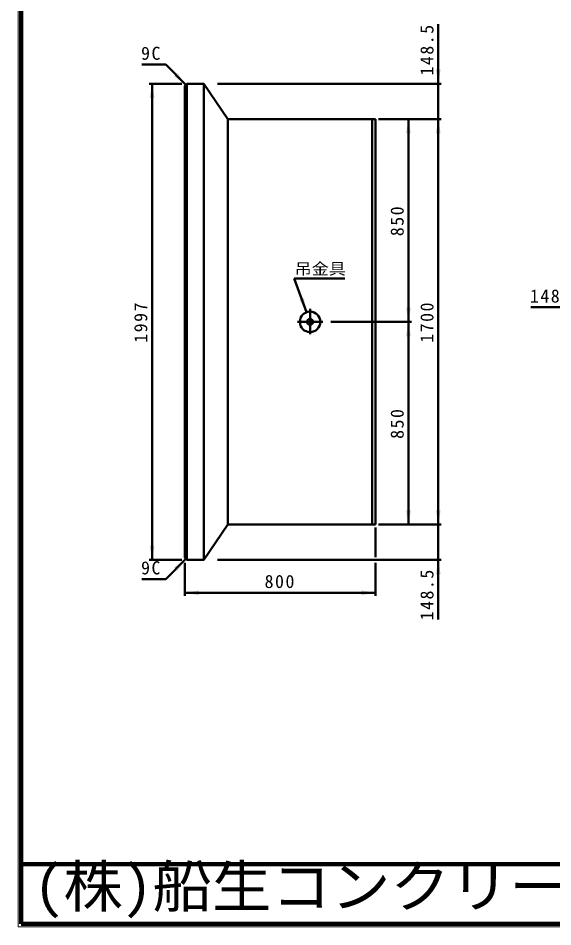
# Model space of a CAD drawing. Units: millimetres, scale not verified, with parts at other scales. Extents: x 100 to 4105, y 100 to 2870.
# Drawn here: x 100 to 997, y 100 to 1624 of the extents above; entities that cross this region are included whole.
import ezdxf
from ezdxf.enums import TextEntityAlignment as Align

# ---------------------------------------------------------------- set-up
doc = ezdxf.new("R2010")
doc.units = ezdxf.units.MM
doc.header["$LTSCALE"] = 5
doc.linetypes.add('USER2', pattern=[13.4, 10, -1.2, 1, -1.2])
doc.layers.add('V-nasSTD', color=7, linetype='Continuous', lineweight=50)
doc.styles.add('ＭＳ ゴシック', font='')
doc.styles.get('ＭＳ ゴシック').set_extended_font_data('MS Gothic')

msp = doc.modelspace()

# ---------------------------------------------------------------- hatches: boundary and pattern name
at = {"layer": 'V-nasSTD'}
for points in [[(364.344, 1529.257), (367.173, 1532.086), (381.315, 1512.287), (361.516, 1526.429)], [(804.515, 1538.087), (808.515, 1538.087), (804.515, 1514.087), (800.515, 1538.087)], [(324.515, 1490.087), (320.515, 1490.087), (324.515, 1514.087), (328.515, 1490.087)], [(754.515, 1430.687), (750.515, 1430.687), (754.515, 1454.687), (758.515, 1430.687)], [(804.515, 1430.687), (800.515, 1430.687), (804.515, 1454.687), (808.515, 1430.687)], [(575.424, 1153.402), (579.182, 1154.77), (583.632, 1130.849), (571.665, 1152.034)], [(754.515, 1138.687), (758.515, 1138.687), (754.515, 1114.687), (750.515, 1138.687)], [(754.515, 1090.687), (750.515, 1090.687), (754.515, 1114.687), (758.515, 1090.687)], [(754.515, 798.687), (758.515, 798.687), (754.515, 774.687), (750.515, 798.687)], [(804.515, 798.687), (808.515, 798.687), (804.515, 774.687), (800.515, 798.687)], [(324.515, 739.287), (328.515, 739.287), (324.515, 715.287), (320.515, 739.287)], [(364.344, 700.116), (367.173, 697.288), (381.315, 717.087), (361.516, 702.944)], [(804.515, 691.287), (800.515, 691.287), (804.515, 715.287), (808.515, 691.287)], [(403.515, 660.287), (403.515, 656.287), (379.515, 660.287), (403.515, 664.287)], [(675.515, 660.287), (675.515, 664.287), (699.515, 660.287), (675.515, 656.287)]]:
    msp.add_hatch(color=256, dxfattribs=at).paths.add_polyline_path(points)

# ---------------------------------------------------------------- linework, layer by layer
at = {"layer": 'V-nasSTD', "lineweight": 100}
for p, q in [((105, 2865), (105, 105)), ((105, 205), (4100, 205)), ((105, 105), (4100, 105))]:
    msp.add_line(p, q, dxfattribs=at)
at = {"layer": 'V-nasSTD'}
for p, q in [((804.515, 1514.087), (804.515, 1614.087)), ((347.374, 1546.228), (307.374, 1546.228)), ((381.315, 1512.287), (347.374, 1546.228)), ((374.515, 1514.087), (319.515, 1514.087)), ((324.515, 1514.087), (324.515, 715.287)), ((383.115, 1514.087), (379.515, 1510.487)), ((379.515, 1510.487), (379.515, 718.887)), ((411.515, 1514.087), (383.115, 1514.087)), ((383.115, 1514.087), (383.115, 715.287)), ((411.515, 715.287), (411.515, 1514.087)), ((411.515, 1514.087), (451.515, 1454.687)), ((434.515, 1514.087), (809.515, 1514.087)), ((804.515, 1454.687), (804.515, 1514.087)), ((699.515, 1454.687), (451.515, 1454.687)), ((451.515, 774.687), (451.515, 1454.687)), ((693.515, 774.687), (693.515, 1454.687)), ((699.515, 774.687), (699.515, 1454.687)), ((704.515, 1454.687), (809.515, 1454.687)), ((754.515, 1114.687), (754.515, 1454.687)), ((804.515, 774.687), (804.515, 1454.687)), ((583.632, 1130.849), (563.111, 1187.231)), ((563.111, 1187.231), (648.111, 1187.231)), ((1059.515, 1139.087), (959.515, 1139.087)), ((624.515, 1114.687), (759.515, 1114.687)), ((754.515, 774.687), (754.515, 1114.687)), ((451.515, 774.687), (411.515, 715.287)), ((699.515, 774.687), (451.515, 774.687)), ((699.515, 720.287), (699.515, 769.687)), ((704.515, 774.687), (809.515, 774.687)), ((804.515, 774.687), (804.515, 715.287)), ((381.315, 717.087), (347.374, 683.145)), ((379.515, 718.887), (383.115, 715.287)), ((374.515, 715.287), (319.515, 715.287)), ((379.515, 655.287), (379.515, 710.287)), ((383.115, 715.287), (411.515, 715.287)), ((434.515, 715.287), (809.515, 715.287)), ((699.515, 655.287), (699.515, 710.287)), ((804.515, 715.287), (804.515, 615.287)), ((347.374, 683.145), (307.374, 683.145)), ((699.515, 660.287), (379.515, 660.287))]:
    msp.add_line(p, q, dxfattribs=at)
at = {"layer": 'V-nasSTD', "linetype": 'USER2'}
for p, q in [((589.515, 1136.487), (589.515, 1094.087)), ((568.315, 1114.687), (610.715, 1114.687))]:
    msp.add_line(p, q, dxfattribs=at)
at = {"layer": 'V-nasSTD', "lineweight": 13}
msp.add_lwpolyline([(100, 100), (100, 2870), (4105, 2870), (4105, 100)], close=True, dxfattribs=at)
at = {"layer": 'V-nasSTD'}
for radius in [17.2, 5]:
    msp.add_circle((589.515, 1114.687), radius, dxfattribs=at)

# ---------------------------------------------------------------- texts
at = {"layer": 'V-nasSTD', "style": 'ＭＳ ゴシック', "width": 1.1}
msp.add_text('吊金具', height=19.06, dxfattribs=at).set_placement((606.611, 1213.231), align=Align.TOP_CENTER)
at = {"layer": 'V-nasSTD', "style": 'ＭＳ ゴシック', "width": 1.05}
msp.add_text('(株)船生コンクリート工業', height=69.65, dxfattribs=at).set_placement((126, 202.55), align=Align.TOP_LEFT)
at = {"layer": 'V-nasSTD', "char_height": 21.99, "attachment_point": 2, "rotation": 90, "style": 'ＭＳ ゴシック'}
for s, insert in [('\\T1.17;148.5', (774.515, 1571.587)), ('\\T1.17;850', (724.515, 1284.687)), ('\\T1.17;1997', (294.515, 1114.687)), ('\\T1.17;1700', (774.515, 1114.687)), ('\\T1.17;850', (724.515, 944.687)), ('\\T1.17;148.5', (774.515, 657.787))]:
    msp.add_mtext(s, dxfattribs=dict(at, insert=insert))
at = {"layer": 'V-nasSTD', "char_height": 21.99, "attachment_point": 2, "style": 'ＭＳ ゴシック'}
for s, insert in [('\\T1.17;9C', (323.624, 1576.228)), ('\\T1.17;148.5', (1002.015, 1169.087)), ('\\T1.17;9C', (323.624, 713.145)), ('\\T1.17;800', (539.515, 690.287))]:
    msp.add_mtext(s, dxfattribs=dict(at, insert=insert))

doc.saveas('drawing.dxf')
